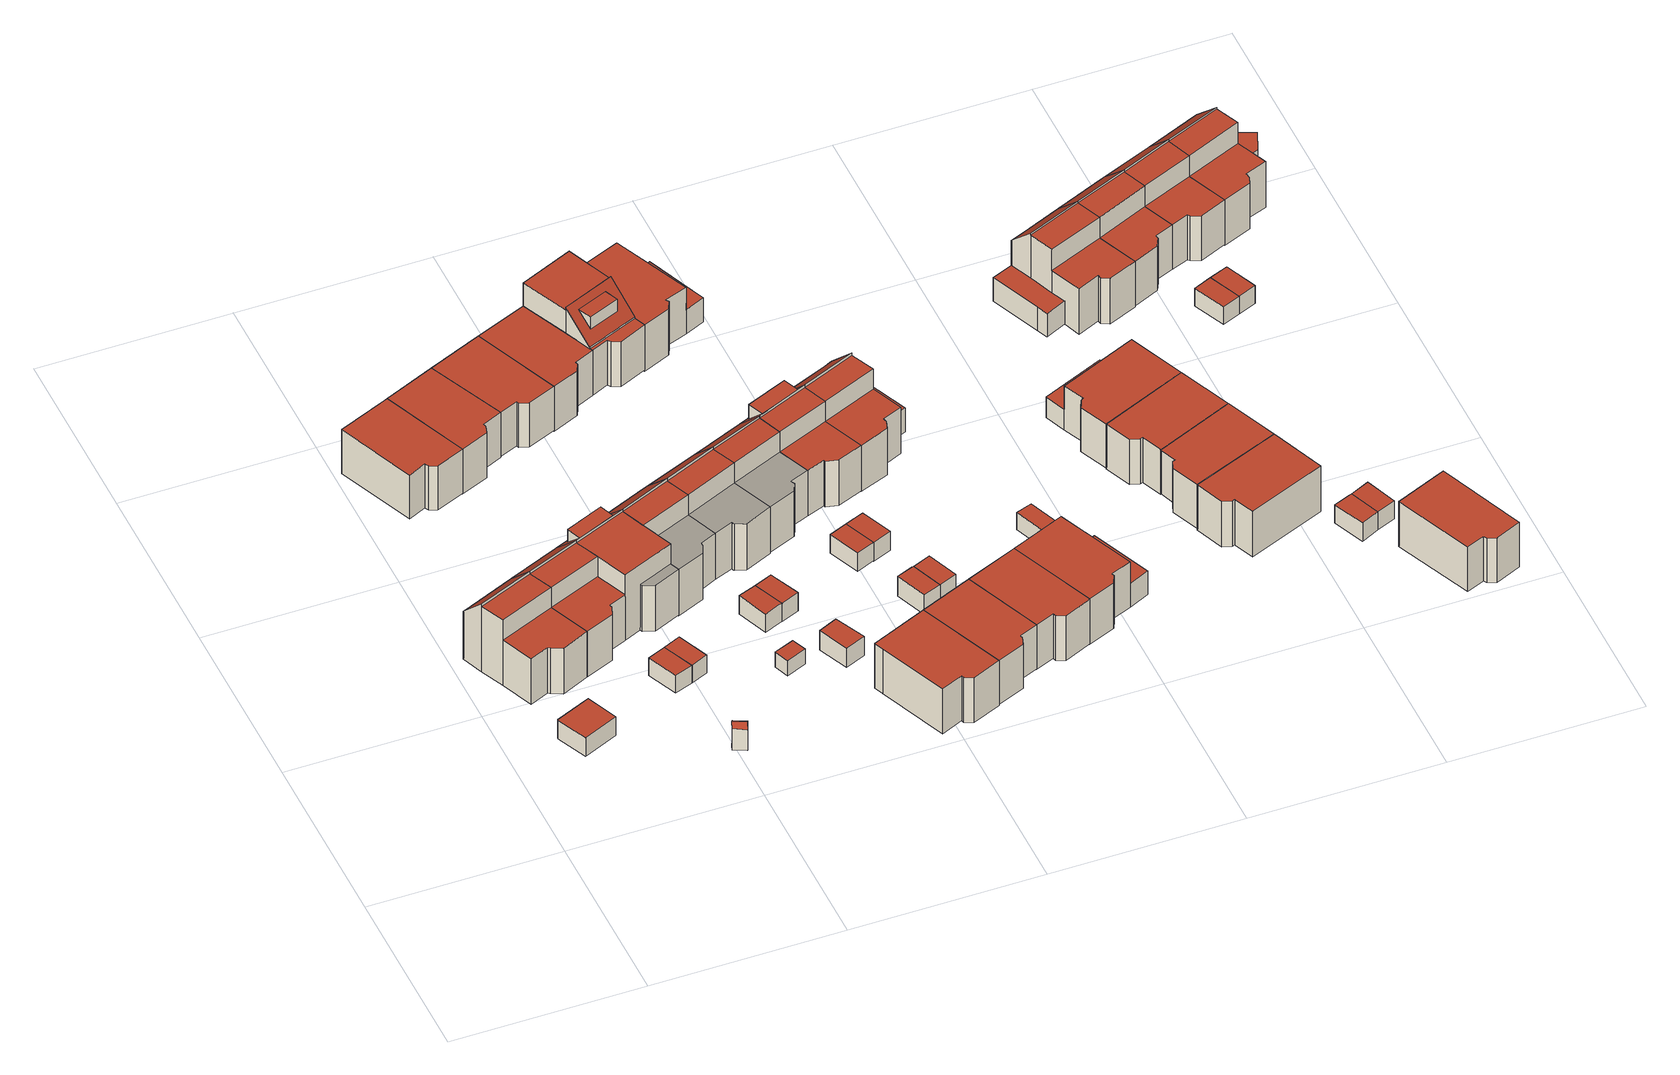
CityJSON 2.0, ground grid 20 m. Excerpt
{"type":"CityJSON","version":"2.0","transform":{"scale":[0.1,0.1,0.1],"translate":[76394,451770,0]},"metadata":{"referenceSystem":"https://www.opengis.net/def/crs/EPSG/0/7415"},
"CityObjects":{
"building1":{"type":"Building","attributes":{"Volume":33.2,"Dakoppervlakte":14.69,"Muuroppervlakte":34.71,"Vloeroppervlakte":14.69,"hoogte_Z_max_in_m_NAP":3.2,"GEB_DOEL":"onbekend","dateOfConstruction":"1982-01-01","measuredHeight":2.26},"geometry":[{"type":"Solid","lod":"2","boundaries":[[[[0,1,2,3,4]],[[5,6,7,8,9]],[[1,0,5,9]],[[7,6,5,0,4,3]],[[8,7,3,2]],[[2,1,9,8]]]],"semantics":{"surfaces":[{"type":"GroundSurface"},{"type":"RoofSurface"},{"type":"WallSurface"}],"values":[[0,1,2,2,2,2]]}}]},
"building2":{"type":"Building","attributes":{"Volume":406.01,"Dakoppervlakte":66.68,"Muuroppervlakte":220.86,"Vloeroppervlakte":59.89,"hoogte_Z_max_in_m_NAP":9.35,"GEB_DOEL":"woonfunctie","dateOfConstruction":"1982-01-01","measuredHeight":8.44},"geometry":[{"type":"Solid","lod":"2","boundaries":[[[[10,11,12,13,14,15,16,17,18,19,20]],[[21,22,23,24,25,26,27]],[[28,29,30,31]],[[32,33,34,35]],[[12,27,26,13]],[[21,18,17,22]],[[23,16,15,24]],[[15,14,25,24]],[[13,26,25,14]],[[12,11,28,31,27]],[[19,18,21,30,29]],[[33,10,20,34]],[[20,19,29,35,34]],[[11,10,33,32,28]],[[29,28,32,35]],[[27,31,30,21]],[[17,16,23,22]]]],"semantics":{"surfaces":[{"type":"GroundSurface"},{"type":"RoofSurface"},{"type":"WallSurface"}],"values":[[0,1,1,1,2,2,2,2,2,2,2,2,2,2,2,2,2]]}}]},
"building3":{"type":"Building","attributes":{"Volume":387.97,"Dakoppervlakte":63.96,"Muuroppervlakte":216.53,"Vloeroppervlakte":57.48,"hoogte_Z_max_in_m_NAP":9.35,"GEB_DOEL":"woonfunctie","dateOfConstruction":"1982-01-01","measuredHeight":8.41},"geometry":[{"type":"Solid","lod":"2","boundaries":[[[[36,37,38,39,13,12,11,10,40,41,42]],[[43,44,45,46,47,27,26]],[[28,31,48,49]],[[32,50,51,33]],[[13,26,27,12]],[[13,39,43,26]],[[44,38,37,45]],[[37,36,46,45]],[[36,42,47,46]],[[42,41,49,48,47]],[[11,12,27,31,28]],[[10,33,51,40]],[[10,11,28,32,33]],[[41,40,51,50,49]],[[32,28,49,50]],[[47,48,31,27]],[[43,39,38,44]]]],"semantics":{"surfaces":[{"type":"GroundSurface"},{"type":"RoofSurface"},{"type":"WallSurface"}],"values":[[0,1,1,1,2,2,2,2,2,2,2,2,2,2,2,2,2]]}}]},
"building4":{"type":"Building","attributes":{"Volume":313.96,"Dakoppervlakte":57.05,"Muuroppervlakte":172.82,"Vloeroppervlakte":57.05,"hoogte_Z_max_in_m_NAP":6.5,"GEB_DOEL":"woonfunctie","dateOfConstruction":"1982-01-01","measuredHeight":5.5},"geometry":[{"type":"Solid","lod":"2","boundaries":[[[[52,53,54,55,56,57,58,59]],[[60,61,62,63,64,65,66,67]],[[59,58,62,61]],[[63,62,58,57]],[[65,64,56,55]],[[55,54,66,65]],[[54,53,67,66]],[[61,60,67,53,52,59]],[[57,56,64,63]]]],"semantics":{"surfaces":[{"type":"GroundSurface"},{"type":"RoofSurface"},{"type":"WallSurface"}],"values":[[0,1,2,2,2,2,2,2,2]]}}]},
"building5":{"type":"Building","attributes":{"Volume":5.08,"Dakoppervlakte":2.15,"Muuroppervlakte":14.46,"Vloeroppervlakte":6.13,"hoogte_Z_max_in_m_NAP":3.98,"GEB_DOEL":"onbekend","dateOfConstruction":"1982-01-01","measuredHeight":2.97},"geometry":[{"type":"Solid","lod":"2","boundaries":[[[[68,69,70,71,72,73]],[[74,75,76,77]],[[74,77,78,79]],[[78,71,70,79]],[[74,79,70,69,68,75]],[[75,68,73,76]],[[76,73,72,71,78,77]]]],"semantics":{"surfaces":[{"type":"GroundSurface"},{"type":"RoofSurface"},{"type":"WallSurface"}],"values":[[0,1,1,2,2,2,2]]}}]},
"building6":{"type":"Building","attributes":{"Volume":15.83,"Dakoppervlakte":7.01,"Muuroppervlakte":24.88,"Vloeroppervlakte":7.01,"hoogte_Z_max_in_m_NAP":3.24,"GEB_DOEL":"onbekend","dateOfConstruction":"1982-01-01","measuredHeight":2.26},"geometry":[{"type":"Solid","lod":"2","boundaries":[[[[80,81,82,83]],[[84,85,86,87]],[[80,83,87,86]],[[82,84,87,83]],[[84,82,81,85]],[[81,80,86,85]]]],"semantics":{"surfaces":[{"type":"GroundSurface"},{"type":"RoofSurface"},{"type":"WallSurface"}],"values":[[0,1,2,2,2,2]]}}]},
"building7":{"type":"Building","attributes":{"Volume":16.01,"Dakoppervlakte":7.01,"Muuroppervlakte":25.14,"Vloeroppervlakte":7.01,"hoogte_Z_max_in_m_NAP":3.24,"GEB_DOEL":"onbekend","dateOfConstruction":"1982-01-01","measuredHeight":2.28},"geometry":[{"type":"Solid","lod":"2","boundaries":[[[[83,88,89,80]],[[87,86,90,91]],[[87,83,80,86]],[[80,89,90,86]],[[88,91,90,89]],[[83,87,91,88]]]],"semantics":{"surfaces":[{"type":"GroundSurface"},{"type":"RoofSurface"},{"type":"WallSurface"}],"values":[[0,1,2,2,2,2]]}}]},
"building8":{"type":"Building","attributes":{"Volume":453.06,"Dakoppervlakte":50.3,"Muuroppervlakte":237.09,"Vloeroppervlakte":57.53,"hoogte_Z_max_in_m_NAP":9.35,"GEB_DOEL":"woonfunctie","dateOfConstruction":"1982-01-01","measuredHeight":8.47},"children":["building8-1"],"geometry":[{"type":"Solid","lod":"2","boundaries":[[[[92,93,94,95,36,42,41,40,96,97,98]],[[48,99,100,101,49]],[[50,102,103,51],[104,105,106,107]],[[108,109,110,111,112]],[[36,99,48,49,41,42]],[[93,92,109,108]],[[110,109,92,98]],[[111,95,94,112]],[[112,94,93,108]],[[100,99,36,95,111,110]],[[103,96,40,51]],[[40,41,49,50,51]],[[102,101,97,96,103]],[[102,50,49,101]],[[100,110,98,97,101]],[[113,104,107,114]],[[114,107,106]],[[113,114,106,105]],[[113,105,104]]]],"semantics":{"surfaces":[{"type":"GroundSurface"},{"type":"RoofSurface"},{"type":"OuterFloorSurface"},{"type":"WallSurface"}],"values":[[0,1,1,2,3,3,3,3,3,3,3,3,3,3,3,1,3,3,3]]}}]},
"building8-1":{"type":"BuildingInstallation","attributes":{"relationToConstruction":"outside"},"parents":["building8"],"geometry":[{"type":"MultiSurface","lod":"2","boundaries":[[[113,104,107,114]],[[114,107,106]],[[113,114,106,105]],[[113,105,104]]],"semantics":{"surfaces":[{"type":"RoofSurface"},{"type":"WallSurface"}],"values":[0,1,1,1]}}]},
"building9":{"type":"Building","attributes":{"Volume":313.55,"Dakoppervlakte":56.3,"Muuroppervlakte":173.99,"Vloeroppervlakte":56.3,"hoogte_Z_max_in_m_NAP":6.5,"GEB_DOEL":"woonfunctie","dateOfConstruction":"1982-01-01","measuredHeight":5.57},"geometry":[{"type":"Solid","lod":"2","boundaries":[[[[115,116,117,118,119,120,121]],[[122,67,66,123,124,125,126]],[[117,67,122,118]],[[117,116,66,67]],[[115,121,124,123]],[[120,125,124,121]],[[126,125,120,119]],[[118,122,126,119]],[[116,115,123,66]]]],"semantics":{"surfaces":[{"type":"GroundSurface"},{"type":"RoofSurface"},{"type":"WallSurface"}],"values":[[0,1,2,2,2,2,2,2,2]]}}]},
"building10":{"type":"Building","attributes":{"Volume":388.34,"Dakoppervlakte":37.82,"Muuroppervlakte":218.32,"Vloeroppervlakte":56.77,"hoogte_Z_max_in_m_NAP":9.35,"GEB_DOEL":"woonfunctie","dateOfConstruction":"1982-01-01","measuredHeight":8.5},"geometry":[{"type":"Solid","lod":"2","boundaries":[[[[127,128,129,130,131,132,133,134,135,136,137,138]],[[109,139,140,141,142,143,144,110]],[[145,101,146,147]],[[148,103,102,149]],[[133,109,110,144,135,134]],[[139,132,131,140]],[[140,131,130,141]],[[130,129,142,141]],[[129,128,143,142]],[[128,127,145,147,143]],[[144,146,101,136,135]],[[127,138,148,149,145]],[[148,138,137,103]],[[137,136,101,102,103]],[[101,145,149,102]],[[147,146,144,143]],[[139,109,133,132]]]],"semantics":{"surfaces":[{"type":"GroundSurface"},{"type":"OuterFloorSurface"},{"type":"RoofSurface"},{"type":"WallSurface"}],"values":[[0,1,2,2,3,3,3,3,3,3,3,3,3,3,3,3,3]]}}]},
"building11":{"type":"Building","attributes":{"Volume":311.7,"Dakoppervlakte":56.91,"Muuroppervlakte":171.45,"Vloeroppervlakte":56.91,"hoogte_Z_max_in_m_NAP":6.5,"GEB_DOEL":"woonfunctie","dateOfConstruction":"1982-01-01","measuredHeight":5.48},"geometry":[{"type":"Solid","lod":"2","boundaries":[[[[150,151,152,153,154,155,156]],[[126,157,158,159,160,161,122]],[[155,122,161,156]],[[155,154,126,122]],[[153,152,158,157]],[[159,158,152,151]],[[151,150,160,159]],[[150,156,161,160]],[[154,153,157,126]]]],"semantics":{"surfaces":[{"type":"GroundSurface"},{"type":"RoofSurface"},{"type":"WallSurface"}],"values":[[0,1,2,2,2,2,2,2,2]]}}]},
"building12":{"type":"Building","attributes":{"Volume":7.07,"Dakoppervlakte":3.75,"Muuroppervlakte":14.77,"Vloeroppervlakte":3.75,"hoogte_Z_max_in_m_NAP":2.78,"GEB_DOEL":"onbekend","dateOfConstruction":"1982-01-01","measuredHeight":1.89},"geometry":[{"type":"Solid","lod":"2","boundaries":[[[[162,163,164,165]],[[166,167,168,169]],[[162,165,168,167]],[[165,164,169,168]],[[166,169,164,163]],[[163,162,167,166]]]],"semantics":{"surfaces":[{"type":"GroundSurface"},{"type":"RoofSurface"},{"type":"WallSurface"}],"values":[[0,1,2,2,2,2]]}}]},
"building13":{"type":"Building","attributes":{"Volume":16.8,"Dakoppervlakte":7.25,"Muuroppervlakte":25.82,"Vloeroppervlakte":7.25,"hoogte_Z_max_in_m_NAP":3.24,"GEB_DOEL":"onbekend","dateOfConstruction":"1982-01-01","measuredHeight":2.32},"geometry":[{"type":"Solid","lod":"2","boundaries":[[[[170,171,172,173,174]],[[175,176,177,178,179]],[[175,173,172,171,177,176]],[[171,170,178,177]],[[174,179,178,170]],[[179,174,173,175]]]],"semantics":{"surfaces":[{"type":"GroundSurface"},{"type":"RoofSurface"},{"type":"WallSurface"}],"values":[[0,1,2,2,2,2]]}}]},
"building14":{"type":"Building","attributes":{"Volume":17.02,"Dakoppervlakte":7.25,"Muuroppervlakte":26.16,"Vloeroppervlakte":7.25,"hoogte_Z_max_in_m_NAP":3.24,"GEB_DOEL":"onbekend","dateOfConstruction":"1982-01-01","measuredHeight":2.35},"geometry":[{"type":"Solid","lod":"2","boundaries":[[[[180,171,170,181]],[[182,183,178,177]],[[182,180,181,183]],[[181,170,178,183]],[[171,177,178,170]],[[171,180,182,177]]]],"semantics":{"surfaces":[{"type":"GroundSurface"},{"type":"RoofSurface"},{"type":"WallSurface"}],"values":[[0,1,2,2,2,2]]}}]},
"building15":{"type":"Building","attributes":{"Volume":18.48,"Dakoppervlakte":7.95,"Muuroppervlakte":26.85,"Vloeroppervlakte":7.95,"hoogte_Z_max_in_m_NAP":3.26,"GEB_DOEL":"onbekend","dateOfConstruction":"1982-01-01","measuredHeight":2.32},"geometry":[{"type":"Solid","lod":"2","boundaries":[[[[184,185,186,187]],[[188,189,190,191]],[[185,190,189,186]],[[185,184,191,190]],[[187,188,191,184]],[[186,189,188,187]]]],"semantics":{"surfaces":[{"type":"GroundSurface"},{"type":"RoofSurface"},{"type":"WallSurface"}],"values":[[0,1,2,2,2,2]]}}]},
"building16":{"type":"Building","attributes":{"Volume":399.78,"Dakoppervlakte":38.73,"Muuroppervlakte":221.66,"Vloeroppervlakte":58.07,"hoogte_Z_max_in_m_NAP":9.35,"GEB_DOEL":"woonfunctie","dateOfConstruction":"1982-01-01","measuredHeight":8.55},"geometry":[{"type":"Solid","lod":"2","boundaries":[[[[192,193,194,129,128,127,138,195,196,197,198]],[[199,143,142,200,201,202,203]],[[204,205,145,147]],[[149,206,207,148]],[[142,143,128,129]],[[200,194,193,201]],[[193,192,202,201]],[[192,198,203,202]],[[197,199,203,198]],[[204,199,197,196,205]],[[127,128,143,147,145]],[[207,195,138,148]],[[138,127,145,149,148]],[[206,205,196,195,207]],[[145,205,206,149]],[[204,147,143,199]],[[129,194,200,142]]]],"semantics":{"surfaces":[{"type":"GroundSurface"},{"type":"OuterFloorSurface"},{"type":"RoofSurface"},{"type":"WallSurface"}],"values":[[0,1,2,2,3,3,3,3,3,3,3,3,3,3,3,3,3]]}}]},
"building17":{"type":"Building","attributes":{"Volume":313.71,"Dakoppervlakte":56.4,"Muuroppervlakte":173.7,"Vloeroppervlakte":56.4,"hoogte_Z_max_in_m_NAP":6.5,"GEB_DOEL":"woonfunctie","dateOfConstruction":"1982-01-01","measuredHeight":5.56},"geometry":[{"type":"Solid","lod":"2","boundaries":[[[[208,209,210,211,212,213,214]],[[160,215,216,217,218,219,161]],[[208,161,219,209]],[[208,214,160,161]],[[213,212,216,215]],[[216,212,211,217]],[[211,210,218,217]],[[218,210,209,219]],[[215,160,214,213]]]],"semantics":{"surfaces":[{"type":"GroundSurface"},{"type":"RoofSurface"},{"type":"WallSurface"}],"values":[[0,1,2,2,2,2,2,2,2]]}}]},
"building18":{"type":"Building","attributes":{"Volume":336.31,"Dakoppervlakte":60.72,"Muuroppervlakte":178.41,"Vloeroppervlakte":60.72,"hoogte_Z_max_in_m_NAP":6.48,"GEB_DOEL":"woonfunctie","dateOfConstruction":"1982-01-01","measuredHeight":5.54},"geometry":[{"type":"Solid","lod":"2","boundaries":[[[[220,221,222,223,224,225,226,227]],[[228,229,230,231,232,233,234,235]],[[225,224,233,232]],[[224,223,234,233]],[[223,222,235,234]],[[222,221,228,235]],[[228,221,220,229]],[[220,227,230,229]],[[227,226,231,230]],[[231,226,225,232]]]],"semantics":{"surfaces":[{"type":"GroundSurface"},{"type":"RoofSurface"},{"type":"WallSurface"}],"values":[[0,1,2,2,2,2,2,2,2,2]]}}]},
"building19":{"type":"Building","attributes":{"Volume":388.96,"Dakoppervlakte":38.14,"Muuroppervlakte":218.4,"Vloeroppervlakte":57.1,"hoogte_Z_max_in_m_NAP":9.35,"GEB_DOEL":"woonfunctie","dateOfConstruction":"1982-01-01","measuredHeight":8.48},"geometry":[{"type":"Solid","lod":"2","boundaries":[[[[236,237,238,239,240,241,242,243,244,245,246]],[[247,248,249,250,251,199,203]],[[252,253,205,204]],[[207,206,254,255]],[[199,237,236,203]],[[247,246,245,248]],[[248,245,244,249]],[[244,243,250,249]],[[243,242,251,250]],[[252,251,242,241,253]],[[238,237,199,204,205]],[[239,207,255,240]],[[239,238,205,206,207]],[[254,253,241,240,255]],[[206,205,253,254]],[[252,204,199,251]],[[236,246,247,203]]]],"semantics":{"surfaces":[{"type":"GroundSurface"},{"type":"OuterFloorSurface"},{"type":"RoofSurface"},{"type":"WallSurface"}],"values":[[0,1,2,2,3,3,3,3,3,3,3,3,3,3,3,3,3]]}}]},
"building20":{"type":"Building","attributes":{"Volume":447.54,"Dakoppervlakte":56.06,"Muuroppervlakte":238.68,"Vloeroppervlakte":56.3,"hoogte_Z_max_in_m_NAP":9.69,"GEB_DOEL":"woonfunctie","dateOfConstruction":"1982-01-01","measuredHeight":8.82},"children":["building20-1"],"geometry":[{"type":"Solid","lod":"2","boundaries":[[[[256,257,258,259,260,261,210,262,263,209,264]],[[218,265,266,267,268,269,270]],[[271,272,273,274]],[[275,276,277,278],[279,280,281,282]],[[261,260,266,265]],[[267,266,260,259]],[[271,283,284,272]],[[274,273,219,285]],[[285,270,278,277,274]],[[275,269,283,271,276]],[[274,277,276,271]],[[218,270,285,219,209,263,262,210]],[[264,284,283,269,268,258,257,256]],[[219,273,272,284,264,209]],[[278,270,269,275]],[[265,218,210,261]],[[268,267,259,258]],[[286,287,280,279]],[[287,286,282,281]],[[287,281,280]],[[279,282,286]]]],"semantics":{"surfaces":[{"type":"GroundSurface"},{"type":"RoofSurface"},{"type":"WallSurface"}],"values":[[0,1,1,1,2,2,2,2,2,2,2,2,2,2,2,2,2,1,2,2,2]]}}]},
"building20-1":{"type":"BuildingInstallation","attributes":{"relationToConstruction":"outside"},"parents":["building20"],"geometry":[{"type":"MultiSurface","lod":"2","boundaries":[[[286,287,280,279]],[[287,286,282,281]],[[287,281,280]],[[279,282,286]]],"semantics":{"surfaces":[{"type":"RoofSurface"},{"type":"WallSurface"}],"values":[0,1,1,1]}}]},
"building21":{"type":"Building","attributes":{"Volume":311.26,"Dakoppervlakte":56.51,"Muuroppervlakte":172.38,"Vloeroppervlakte":56.51,"hoogte_Z_max_in_m_NAP":6.48,"GEB_DOEL":"woonfunctie","dateOfConstruction":"1982-01-01","measuredHeight":5.51},"geometry":[{"type":"Solid","lod":"2","boundaries":[[[[288,289,290,291,292,293,294]],[[295,229,228,296,297,298,299]],[[229,291,290,228]],[[296,228,290,289]],[[294,298,297,288]],[[294,293,299,298]],[[293,292,295,299]],[[295,292,291,229]],[[288,297,296,289]]]],"semantics":{"surfaces":[{"type":"GroundSurface"},{"type":"RoofSurface"},{"type":"WallSurface"}],"values":[[0,1,2,2,2,2,2,2,2]]}}]},
"building22":{"type":"Building","attributes":{"Volume":17.41,"Dakoppervlakte":7.48,"Muuroppervlakte":26.4,"Vloeroppervlakte":7.48,"hoogte_Z_max_in_m_NAP":3.24,"GEB_DOEL":"onbekend","dateOfConstruction":"1982-01-01","measuredHeight":2.33},"geometry":[{"type":"Solid","lod":"2","boundaries":[[[[300,301,302,303]],[[304,305,306,307]],[[304,300,303,305]],[[302,306,305,303]],[[306,302,301,307]],[[301,300,304,307]]]],"semantics":{"surfaces":[{"type":"GroundSurface"},{"type":"RoofSurface"},{"type":"WallSurface"}],"values":[[0,1,2,2,2,2]]}}]},
"building23":{"type":"Building","attributes":{"Volume":17.05,"Dakoppervlakte":7.33,"Muuroppervlakte":26.17,"Vloeroppervlakte":7.33,"hoogte_Z_max_in_m_NAP":3.26,"GEB_DOEL":"onbekend","dateOfConstruction":"1982-01-01","measuredHeight":2.32},"geometry":[{"type":"Solid","lod":"2","boundaries":[[[[308,309,310,311,312,313]],[[314,315,316,317,318,319]],[[319,308,313,312,315,314]],[[312,311,316,315]],[[316,311,310,309,318,317]],[[309,308,319,318]]]],"semantics":{"surfaces":[{"type":"GroundSurface"},{"type":"RoofSurface"},{"type":"WallSurface"}],"values":[[0,1,2,2,2,2]]}}]},
"building24":{"type":"Building","attributes":{"Volume":17.91,"Dakoppervlakte":7.48,"Muuroppervlakte":27.15,"Vloeroppervlakte":7.48,"hoogte_Z_max_in_m_NAP":3.24,"GEB_DOEL":"onbekend","dateOfConstruction":"1982-01-01","measuredHeight":2.39},"geometry":[{"type":"Solid","lod":"2","boundaries":[[[[320,321,322,323]],[[324,305,304,325]],[[323,305,324,320]],[[323,322,304,305]],[[321,325,304,322]],[[325,321,320,324]]]],"semantics":{"surfaces":[{"type":"GroundSurface"},{"type":"RoofSurface"},{"type":"WallSurface"}],"values":[[0,1,2,2,2,2]]}}]},
"building25":{"type":"Building","attributes":{"Volume":396.03,"Dakoppervlakte":51.68,"Muuroppervlakte":217.38,"Vloeroppervlakte":56.94,"hoogte_Z_max_in_m_NAP":9.35,"GEB_DOEL":"woonfunctie","dateOfConstruction":"1982-01-01","measuredHeight":8.48},"children":["building25-1"],"geometry":[{"type":"Solid","lod":"2","boundaries":[[[[243,242,241,240,326,327,328,329,330,331,332]],[[333,334,335,336,251,250,337]],[[253,252,338,339]],[[254,340,341,255],[342,343,344,345]],[[243,250,251,242]],[[243,332,337,250]],[[333,331,330,334]],[[335,334,330,329]],[[338,336,328,327,339]],[[241,242,251,252,253]],[[341,326,240,255]],[[253,254,255,240,241]],[[341,340,339,327,326]],[[340,254,253,339]],[[338,252,251,336]],[[328,336,335,329]],[[337,332,331,333]],[[346,347,342,345]],[[346,345,344]],[[347,346,344,343]],[[347,343,342]]]],"semantics":{"surfaces":[{"type":"GroundSurface"},{"type":"RoofSurface"},{"type":"WallSurface"}],"values":[[0,1,1,1,2,2,2,2,2,2,2,2,2,2,2,2,2,1,2,2,2]]}}]},
"building25-1":{"type":"BuildingInstallation","attributes":{"relationToConstruction":"outside"},"parents":["building25"],"geometry":[{"type":"MultiSurface","lod":"2","boundaries":[[[346,347,342,345]],[[346,345,344]],[[347,346,344,343]],[[347,343,342]]],"semantics":{"surfaces":[{"type":"RoofSurface"},{"type":"WallSurface"}],"values":[0,1,1,1]}}]},
"building26":{"type":"Building","attributes":{"Volume":17.51,"Dakoppervlakte":7.33,"Muuroppervlakte":26.88,"Vloeroppervlakte":7.33,"hoogte_Z_max_in_m_NAP":3.26,"GEB_DOEL":"onbekend","dateOfConstruction":"1982-01-01","measuredHeight":2.39},"geometry":[{"type":"Solid","lod":"2","boundaries":[[[[348,309,308,349]],[[350,351,319,318]],[[348,349,351,350]],[[308,319,351,349]],[[309,318,319,308]],[[309,348,350,318]]]],"semantics":{"surfaces":[{"type":"GroundSurface"},{"type":"RoofSurface"},{"type":"WallSurface"}],"values":[[0,1,2,2,2,2]]}}]},
"building27":{"type":"Building","attributes":{"Volume":389.31,"Dakoppervlakte":75.48,"Muuroppervlakte":197.55,"Vloeroppervlakte":75.48,"hoogte_Z_max_in_m_NAP":6.5,"GEB_DOEL":"woonfunctie","dateOfConstruction":"1982-01-01","measuredHeight":5.76},"geometry":[{"type":"Solid","lod":"2","boundaries":[[[[352,353,354,355,356,357,358,359,360,361]],[[284,268,362,363,364,365,366]],[[367,368,369,370]],[[353,352,268,284]],[[352,361,362,268]],[[362,361,360,363]],[[363,360,359,364]],[[365,364,359,358,370]],[[356,355,369,368]],[[370,358,357,367]],[[367,357,356,368]],[[354,366,365,370,369,355]],[[366,354,353,284]]]],"semantics":{"surfaces":[{"type":"GroundSurface"},{"type":"RoofSurface"},{"type":"WallSurface"}],"values":[[0,1,1,2,2,2,2,2,2,2,2,2,2]]}}]},
"building28":{"type":"Building","attributes":{"Volume":316.3,"Dakoppervlakte":57.04,"Muuroppervlakte":174.17,"Vloeroppervlakte":57.04,"hoogte_Z_max_in_m_NAP":6.48,"GEB_DOEL":"woonfunctie","dateOfConstruction":"1982-01-01","measuredHeight":5.54},"geometry":[{"type":"Solid","lod":"2","boundaries":[[[[371,372,373,374,375,376,377,378]],[[379,380,381,382,383,295,299,384]],[[373,372,299,295]],[[372,371,384,299]],[[380,379,378,377]],[[380,377,376,375,382,381]],[[375,374,383,382]],[[373,295,383,374]],[[371,378,379,384]]]],"semantics":{"surfaces":[{"type":"GroundSurface"},{"type":"RoofSurface"},{"type":"WallSurface"}],"values":[[0,1,2,2,2,2,2,2,2]]}}]},
"building29":{"type":"Building","attributes":{"Volume":457.58,"Dakoppervlakte":82.88,"Muuroppervlakte":237.93,"Vloeroppervlakte":76.11,"hoogte_Z_max_in_m_NAP":9.35,"GEB_DOEL":"woonfunctie","dateOfConstruction":"1982-01-01","measuredHeight":8.55},"geometry":[{"type":"Solid","lod":"2","boundaries":[[[[385,386,387,388,389,390,391,392,393,394,395,396,397]],[[398,399,400,401,402,336,335]],[[403,404,405,406,407,408]],[[409,410,339,338]],[[341,340,411,412,413]],[[397,396,335,336]],[[335,396,395,398]],[[394,399,398,395]],[[399,394,393,400]],[[391,390,405,404]],[[390,389,406,405]],[[388,407,406,389]],[[385,397,336,338,339]],[[341,413,412,407,388,387,386]],[[340,341,386,385,339]],[[339,410,411,340]],[[410,409,402,403,408]],[[408,407,412,411,410]],[[403,402,401,392,391,404]],[[409,338,336,402]],[[393,392,401,400]]]],"semantics":{"surfaces":[{"type":"GroundSurface"},{"type":"RoofSurface"},{"type":"WallSurface"}],"values":[[0,1,1,1,1,2,2,2,2,2,2,2,2,2,2,2,2,2,2,2,2]]}}]},
"building30":{"type":"Building","attributes":{"Volume":387.33,"Dakoppervlakte":75.74,"Muuroppervlakte":196.52,"Vloeroppervlakte":75.74,"hoogte_Z_max_in_m_NAP":6.48,"GEB_DOEL":"woonfunctie","dateOfConstruction":"1982-01-01","measuredHeight":5.73},"geometry":[{"type":"Solid","lod":"2","boundaries":[[[[414,415,416,417,418,419,420,421,422,423]],[[424,425,426,427,428,383,382]],[[429,430,431,432]],[[424,382,416,415]],[[415,414,425,424]],[[426,425,414,423]],[[427,426,423,422,431]],[[417,383,428,418]],[[422,421,432,431]],[[421,420,429,432]],[[430,429,420,419]],[[418,428,427,431,430,419]],[[417,416,382,383]]]],"semantics":{"surfaces":[{"type":"GroundSurface"},{"type":"RoofSurface"},{"type":"WallSurface"}],"values":[[0,1,1,2,2,2,2,2,2,2,2,2,2]]}}]},
"building31":{"type":"Building","attributes":{"Volume":13.42,"Dakoppervlakte":6.45,"Muuroppervlakte":22.38,"Vloeroppervlakte":6.45,"hoogte_Z_max_in_m_NAP":2.91,"GEB_DOEL":"onbekend","dateOfConstruction":"1982-01-01","measuredHeight":2.08},"geometry":[{"type":"Solid","lod":"2","boundaries":[[[[433,434,435,436]],[[437,438,439,440]],[[434,440,439,435]],[[434,433,437,440]],[[436,438,437,433]],[[438,436,435,439]]]],"semantics":{"surfaces":[{"type":"GroundSurface"},{"type":"RoofSurface"},{"type":"WallSurface"}],"values":[[0,1,2,2,2,2]]}}]},
"building32":{"type":"Building","attributes":{"Volume":380.39,"Dakoppervlakte":77.93,"Muuroppervlakte":190.21,"Vloeroppervlakte":77.93,"hoogte_Z_max_in_m_NAP":6.27,"GEB_DOEL":"woonfunctie","dateOfConstruction":"1982-01-01","measuredHeight":5.51},"geometry":[{"type":"Solid","lod":"2","boundaries":[[[[441,442,443,444,445,446,447,448,449,450]],[[451,452,453,454,455,456,457]],[[458,459,460,461]],[[445,444,452,451,459]],[[453,452,444,443]],[[443,442,454,453]],[[442,441,455,454]],[[456,455,441,450]],[[460,448,447,461]],[[447,446,458,461]],[[445,459,458,446]],[[451,457,449,448,460,459]],[[456,450,449,457]]]],"semantics":{"surfaces":[{"type":"GroundSurface"},{"type":"RoofSurface"},{"type":"WallSurface"}],"values":[[0,1,1,2,2,2,2,2,2,2,2,2,2]]}}]},
"building33":{"type":"Building","attributes":{"Volume":322.04,"Dakoppervlakte":57.76,"Muuroppervlakte":176.31,"Vloeroppervlakte":57.76,"hoogte_Z_max_in_m_NAP":6.27,"GEB_DOEL":"woonfunctie","dateOfConstruction":"1982-01-01","measuredHeight":5.58},"geometry":[{"type":"Solid","lod":"2","boundaries":[[[[462,463,464,465,466,467,468,469]],[[470,471,456,455,472,473,474,475]],[[464,463,471,470]],[[462,456,471,463]],[[469,468,472,455]],[[472,468,467,473]],[[467,466,474,473]],[[474,466,465,464,470,475]],[[455,456,462,469]]]],"semantics":{"surfaces":[{"type":"GroundSurface"},{"type":"RoofSurface"},{"type":"WallSurface"}],"values":[[0,1,2,2,2,2,2,2,2]]}}]},
"building34":{"type":"Building","attributes":{"Volume":309.07,"Dakoppervlakte":56.02,"Muuroppervlakte":172.07,"Vloeroppervlakte":56.02,"hoogte_Z_max_in_m_NAP":6.27,"GEB_DOEL":"woonfunctie","dateOfConstruction":"1982-01-01","measuredHeight":5.52},"geometry":[{"type":"Solid","lod":"2","boundaries":[[[[476,477,478,479,480,481,482]],[[471,470,483,484,485,486,487]],[[479,478,487,486]],[[487,478,477,471]],[[476,482,483,470]],[[484,483,482,481]],[[485,484,481,480]],[[479,486,485,480]],[[476,470,471,477]]]],"semantics":{"surfaces":[{"type":"GroundSurface"},{"type":"RoofSurface"},{"type":"WallSurface"}],"values":[[0,1,2,2,2,2,2,2,2]]}}]},
"building35":{"type":"Building","attributes":{"Volume":336.66,"Dakoppervlakte":59.04,"Muuroppervlakte":181.9,"Vloeroppervlakte":59.04,"hoogte_Z_max_in_m_NAP":6.27,"GEB_DOEL":"woonfunctie","dateOfConstruction":"1982-01-01","measuredHeight":5.7},"geometry":[{"type":"Solid","lod":"2","boundaries":[[[[488,489,490,491,492,493,494]],[[486,495,496,497,498,499,487]],[[490,487,499,491]],[[489,486,487,490]],[[496,495,488,494]],[[497,496,494,493]],[[493,492,498,497]],[[491,499,498,492]],[[489,488,495,486]]]],"semantics":{"surfaces":[{"type":"GroundSurface"},{"type":"RoofSurface"},{"type":"WallSurface"}],"values":[[0,1,2,2,2,2,2,2,2]]}}]},
"building36":{"type":"Building","attributes":{"Volume":451.59,"Dakoppervlakte":82.52,"Muuroppervlakte":236.33,"Vloeroppervlakte":76.07,"hoogte_Z_max_in_m_NAP":9.11,"GEB_DOEL":"woonfunctie","dateOfConstruction":"1982-01-01","measuredHeight":8.46},"geometry":[{"type":"Solid","lod":"2","boundaries":[[[[500,501,502,503,504,505,506,507,508,509,510,511,512,513]],[[514,515,516,517,518,519,520]],[[521,522,523,524]],[[525,526,527,528,529,530,531]],[[532,533,534,535,536]],[[517,516,504,503]],[[517,503,502,518]],[[518,502,501,519]],[[519,501,500,520]],[[500,513,514,520]],[[527,526,509,508]],[[527,508,507,528]],[[528,507,506,529]],[[506,505,530,529]],[[532,524,512,511,533]],[[533,511,510,534]],[[535,534,510,509,526]],[[536,535,526,525,521]],[[522,521,525,531,515]],[[524,532,536,521]],[[516,515,531,530,505,504]],[[523,522,515,514]],[[523,514,513,512,524]]]],"semantics":{"surfaces":[{"type":"GroundSurface"},{"type":"RoofSurface"},{"type":"WallSurface"}],"values":[[0,1,1,1,1,2,2,2,2,2,2,2,2,2,2,2,2,2,2,2,2,2,2]]}}]},
"building37":{"type":"Building","attributes":{"Volume":17.73,"Dakoppervlakte":7.65,"Muuroppervlakte":26.47,"Vloeroppervlakte":7.65,"hoogte_Z_max_in_m_NAP":2.91,"GEB_DOEL":"onbekend","dateOfConstruction":"1982-01-01","measuredHeight":2.32},"geometry":[{"type":"Solid","lod":"2","boundaries":[[[[537,538,539,540,541]],[[542,543,544,545,546]],[[538,537,542,546]],[[544,543,542,537,541,540]],[[539,545,544,540]],[[539,538,546,545]]]],"semantics":{"surfaces":[{"type":"GroundSurface"},{"type":"RoofSurface"},{"type":"WallSurface"}],"values":[[0,1,2,2,2,2]]}}]},
"building38":{"type":"Building","attributes":{"Volume":17.92,"Dakoppervlakte":7.65,"Muuroppervlakte":26.75,"Vloeroppervlakte":7.65,"hoogte_Z_max_in_m_NAP":2.91,"GEB_DOEL":"onbekend","dateOfConstruction":"1982-01-01","measuredHeight":2.34},"geometry":[{"type":"Solid","lod":"2","boundaries":[[[[547,548,538,537]],[[549,542,546,550]],[[547,537,542,549]],[[537,538,546,542]],[[548,550,546,538]],[[548,547,549,550]]]],"semantics":{"surfaces":[{"type":"GroundSurface"},{"type":"RoofSurface"},{"type":"WallSurface"}],"values":[[0,1,2,2,2,2]]}}]},
"building39":{"type":"Building","attributes":{"Volume":316.2,"Dakoppervlakte":55.9,"Muuroppervlakte":176.75,"Vloeroppervlakte":55.9,"hoogte_Z_max_in_m_NAP":6.14,"GEB_DOEL":"woonfunctie","dateOfConstruction":"1982-01-01","measuredHeight":5.66},"geometry":[{"type":"Solid","lod":"2","boundaries":[[[[551,552,553,554,555,556,557]],[[558,559,560,561,562,563,564]],[[554,553,564,563]],[[553,552,558,564]],[[551,557,560,559]],[[561,560,557,556]],[[562,561,556,555]],[[554,563,562,555]],[[552,551,559,558]]]],"semantics":{"surfaces":[{"type":"GroundSurface"},{"type":"RoofSurface"},{"type":"WallSurface"}],"values":[[0,1,2,2,2,2,2,2,2]]}}]},
"building40":{"type":"Building","attributes":{"Volume":388.41,"Dakoppervlakte":63.66,"Muuroppervlakte":217.29,"Vloeroppervlakte":57.31,"hoogte_Z_max_in_m_NAP":9.11,"GEB_DOEL":"woonfunctie","dateOfConstruction":"1982-01-01","measuredHeight":8.41},"geometry":[{"type":"Solid","lod":"2","boundaries":[[[[565,566,567,568,569,570,571,572,573,574,575]],[[576,514,520,577,578,579,580]],[[524,523,581,582]],[[583,533,532,584]],[[570,569,520,514]],[[569,568,577,520]],[[566,579,578,567]],[[566,565,580,579]],[[580,565,575,576]],[[575,574,582,581,576]],[[571,570,514,523,524]],[[584,582,574,573,583]],[[583,573,572,533]],[[572,571,524,532,533]],[[584,532,524,582]],[[576,581,523,514]],[[567,578,577,568]]]],"semantics":{"surfaces":[{"type":"GroundSurface"},{"type":"RoofSurface"},{"type":"WallSurface"}],"values":[[0,1,1,1,2,2,2,2,2,2,2,2,2,2,2,2,2]]}}]},
"building41":{"type":"Building","attributes":{"Volume":17.53,"Dakoppervlakte":7.73,"Muuroppervlakte":26.23,"Vloeroppervlakte":7.73,"hoogte_Z_max_in_m_NAP":2.95,"GEB_DOEL":"onbekend","dateOfConstruction":"1982-01-01","measuredHeight":2.27},"geometry":[{"type":"Solid","lod":"2","boundaries":[[[[585,586,587,588]],[[589,590,591,592]],[[589,592,588,587]],[[587,586,590,589]],[[585,591,590,586]],[[585,588,592,591]]]],"semantics":{"surfaces":[{"type":"GroundSurface"},{"type":"RoofSurface"},{"type":"WallSurface"}],"values":[[0,1,2,2,2,2]]}}]},
"building42":{"type":"Building","attributes":{"Volume":17.72,"Dakoppervlakte":7.73,"Muuroppervlakte":26.52,"Vloeroppervlakte":7.73,"hoogte_Z_max_in_m_NAP":2.95,"GEB_DOEL":"onbekend","dateOfConstruction":"1982-01-01","measuredHeight":2.29},"geometry":[{"type":"Solid","lod":"2","boundaries":[[[[593,587,586,594]],[[590,589,595,596]],[[593,594,596,595]],[[586,590,596,594]],[[587,589,590,586]],[[587,593,595,589]]]],"semantics":{"surfaces":[{"type":"GroundSurface"},{"type":"RoofSurface"},{"type":"WallSurface"}],"values":[[0,1,2,2,2,2]]}}]},
"building43":{"type":"Building","attributes":{"Volume":377.95,"Dakoppervlakte":61.89,"Muuroppervlakte":214.84,"Vloeroppervlakte":55.76,"hoogte_Z_max_in_m_NAP":9.11,"GEB_DOEL":"woonfunctie","dateOfConstruction":"1982-01-01","measuredHeight":8.42},"geometry":[{"type":"Solid","lod":"2","boundaries":[[[[565,575,574,573,597,598,599,600,601,602,603]],[[580,604,605,606,607,608,576]],[[582,581,609,610]],[[583,584,611,612]],[[575,565,580,576]],[[565,603,604,580]],[[602,601,606,605]],[[607,606,601,600]],[[599,608,607,600]],[[581,582,574,575,576]],[[599,598,610,609,608]],[[612,597,573,583]],[[582,584,583,573,574]],[[611,610,598,597,612]],[[582,610,611,584]],[[576,608,609,581]],[[603,602,605,604]]]],"semantics":{"surfaces":[{"type":"GroundSurface"},{"type":"RoofSurface"},{"type":"WallSurface"}],"values":[[0,1,1,1,2,2,2,2,2,2,2,2,2,2,2,2,2]]}}]},
"building44":{"type":"Building","attributes":{"Volume":460.87,"Dakoppervlakte":82.81,"Muuroppervlakte":243.21,"Vloeroppervlakte":76.11,"hoogte_Z_max_in_m_NAP":9.11,"GEB_DOEL":"woonfunctie","dateOfConstruction":"1982-01-01","measuredHeight":8.52},"geometry":[{"type":"Solid","lod":"2","boundaries":[[[[613,614,615,616,617,618,619,620,621,622,623,624,625,626]],[[627,628,629,630,631,608,607]],[[632,633,610,609]],[[634,635,612,611]],[[636,637,638,639,640,641]],[[613,626,607,608]],[[607,626,625,627]],[[625,624,628,627]],[[628,624,623,629]],[[629,623,622,630]],[[614,613,608,609,610]],[[612,635,637,616,615]],[[611,612,615,614,610]],[[640,639,620,619]],[[640,619,618,641]],[[641,618,617,636]],[[637,636,617,616]],[[638,637,635,634,633]],[[638,633,632,631,621,620,639]],[[611,610,633,634]],[[632,609,608,631]],[[622,621,631,630]]]],"semantics":{"surfaces":[{"type":"GroundSurface"},{"type":"RoofSurface"},{"type":"WallSurface"}],"values":[[0,1,1,1,1,2,2,2,2,2,2,2,2,2,2,2,2,2,2,2,2,2]]}}]}
},
"vertices":[
[52,142,9],[89,158,9],[103,125,9],[66,109,9],[52,141,9],[52,142,32],[52,141,32],[66,109,32],[103,125,32],[89,158,32],
[71,301,9],[80,277,9],[91,252,9],[109,209,9],[80,196,9],[69,201,9],[67,203,9],[47,194,9],[33,228,9],[22,253,9],[13,276,9],[33,228,66],[47,194,66],[67,203,66],[69,201,66],[80,196,66],[109,209,66],[91,252,66],[80,277,91],[22,253,91],[33,228,91],[91,252,91],[80,277,94],[71,301,68],[13,276,68],[22,253,94],
[161,242,9],[142,234,9],[143,231,9],[139,221,9],[126,324,9],[136,300,9],[147,275,9],[139,221,66],[143,231,66],[142,234,66],[161,242,66],[147,275,66],[147,275,91],[136,300,91],[136,300,94],[126,324,68],
[59,575,10],[61,576,10],[99,485,10],[69,473,10],[61,476,10],[59,480,10],[40,471,10],[6,553,10],[59,575,65],[6,553,65],[40,471,65],[59,480,65],[61,476,65],[69,473,65],[99,485,65],[61,576,65],
[194,64,10],[196,69,10],[199,76,10],[212,70,10],[209,64,10],[207,58,10],[196,69,40],[194,64,37],[207,58,36],[209,64,40],[212,70,35],[199,76,35],
[195,163,10],[176,156,10],[162,188,10],[181,196,10],[162,188,32],[176,156,32],[195,163,32],[181,196,32],
[199,204,10],[213,171,10],[213,171,32],[199,204,32],
[220,255,9],[192,243,9],[180,247,9],[179,250,9],[182,347,9],[192,323,9],[216,265,9],[161,242,91],[216,265,91],[192,323,91],[192,323,94],[182,347,68],[142,306,90],[136,321,74],[176,338,74],[182,323,90],[192,243,66],[220,255,66],[216,265,66],[179,250,66],[180,247,66],[136,321,90],[176,338,90],
[128,497,9],[99,485,9],[61,576,9],[115,599,9],[151,518,9],[130,509,9],[131,506,9],[115,599,65],[128,497,65],[131,506,65],[130,509,65],[151,518,65],
[246,346,8],[257,321,8],[270,288,8],[253,280,8],[253,277,8],[249,267,8],[220,255,8],[216,265,8],[202,298,8],[192,323,8],[182,347,8],[236,370,8],[249,267,66],[253,277,66],[253,280,66],[270,288,66],[257,321,66],[202,298,66],[246,346,91],[202,298,91],[257,321,91],[236,370,68],[246,346,94],
[210,532,10],[180,520,10],[171,523,10],[170,526,10],[151,518,10],[115,599,10],[172,623,10],[170,526,65],[171,523,65],[180,520,65],[210,532,65],[172,623,65],
[296,163,9],[302,148,9],[281,139,9],[275,155,9],[302,148,28],[296,163,28],[275,155,28],[281,139,28],
[291,242,9],[305,210,9],[301,209,9],[285,202,9],[272,235,9],[285,202,32],[301,209,32],[305,210,32],[291,242,32],[272,235,32],
[324,218,9],[310,250,9],[324,218,32],[310,250,32],
[336,129,9],[322,161,9],[342,170,9],[357,138,9],[357,138,33],[342,170,33],[322,161,33],[336,129,33],
[302,289,8],[291,293,8],[290,296,8],[293,393,8],[302,370,8],[313,345,8],[331,302,8],[313,345,66],[290,296,66],[291,293,66],[302,289,66],[331,302,66],[313,345,91],[302,370,91],[302,370,94],[293,393,68],
[172,623,9],[226,645,9],[262,564,9],[241,555,9],[242,552,9],[238,544,9],[210,532,9],[238,544,65],[242,552,65],[241,555,65],[262,564,65],[226,645,65],
[408,118,9],[446,27,9],[416,14,9],[407,18,9],[406,21,9],[383,11,9],[353,83,9],[349,93,9],[446,27,65],[408,118,65],[349,93,65],[353,83,65],[383,11,65],[406,21,65],[407,18,65],[416,14,65],
[331,302,9],[313,345,9],[302,370,9],[293,393,9],[348,417,9],[358,393,9],[368,368,9],[382,335,9],[362,327,9],[364,323,9],[360,314,9],[360,314,66],[364,323,66],[362,327,66],[382,335,66],[368,368,66],[368,368,91],[358,393,91],[358,393,94],[348,417,67],
[303,619,9],[315,590,9],[320,578,9],[291,565,9],[282,569,9],[280,572,9],[260,567,9],[248,596,9],[282,669,9],[280,572,65],[282,569,65],[291,565,65],[320,578,65],[315,590,65],[260,567,65],[303,619,94],[282,669,94],[226,645,94],[248,596,94],[315,590,67],[303,619,97],[248,596,97],[260,567,67],[261,595,91],[293,608,91],[299,594,76],[267,581,76],[303,619,65],[282,669,65],[248,596,65],[267,581,91],[299,594,91],
[478,48,10],[475,39,10],[446,27,10],[408,118,10],[463,141,10],[497,59,10],[477,51,10],[463,141,65],[475,39,65],[478,48,65],[477,51,65],[497,59,65],
[415,255,9],[396,247,9],[382,280,9],[401,288,9],[415,255,32],[401,288,32],[382,280,32],[396,247,32],
[436,209,9],[449,176,9],[448,176,9],[430,169,9],[417,202,9],[434,209,9],[434,209,33],[417,202,33],[430,169,33],[448,176,33],[449,176,33],[436,209,33],
[421,296,8],[435,263,8],[415,255,8],[401,288,8],[421,296,32],[435,263,32],
[403,440,9],[413,416,9],[423,391,9],[441,348,9],[414,337,9],[402,340,9],[401,342,9],[402,340,66],[414,337,66],[441,348,66],[423,391,66],[401,342,66],[423,391,91],[413,416,91],[413,416,94],[403,440,67],[363,398,91],[356,414,73],[399,432,73],[406,415,91],[399,432,91],[356,414,91],
[468,184,9],[455,217,9],[468,184,33],[455,217,33],
[320,578,7],[282,669,7],[339,692,7],[346,675,7],[369,685,7],[396,620,7],[375,611,7],[351,602,7],[353,599,7],[349,590,7],[349,590,65],[353,599,65],[351,602,65],[375,611,65],[339,692,65],[396,620,37],[369,685,37],[346,675,37],[375,611,37],
[517,67,9],[497,59,9],[463,141,9],[518,164,9],[556,73,9],[554,72,9],[527,60,9],[518,64,9],[518,64,65],[527,60,65],[554,72,65],[556,73,65],[518,164,65],[517,67,65],
[413,416,8],[403,440,8],[449,459,8],[460,464,8],[482,473,8],[510,408,8],[488,399,8],[495,382,8],[474,373,8],[475,369,8],[472,360,8],[441,348,8],[423,391,8],[472,360,66],[475,369,66],[474,373,66],[495,382,66],[481,415,66],[481,415,38],[488,399,38],[510,408,38],[482,473,38],[460,464,38],[470,440,38],[481,415,91],[470,440,91],[470,440,94],[460,464,67],[449,459,67],
[589,94,8],[585,85,8],[556,73,8],[518,164,8],[575,188,8],[583,171,8],[605,180,8],[632,116,8],[610,106,8],[588,97,8],[585,85,65],[589,94,65],[588,97,65],[610,106,65],[575,188,65],[605,180,37],[583,171,37],[610,106,37],[632,116,37],
[567,212,8],[554,245,8],[571,251,8],[584,218,8],[567,212,29],[584,218,29],[571,251,29],[554,245,29],
[663,291,8],[650,321,8],[654,330,8],[657,332,8],[647,354,8],[638,376,8],[703,404,8],[713,382,8],[729,389,8],[754,330,8],[647,354,63],[657,332,63],[654,330,63],[650,321,63],[663,291,63],[754,330,63],[729,389,63],[638,376,34],[647,354,34],[713,382,34],[703,404,34],
[754,330,7],[778,274,7],[696,239,7],[695,241,7],[687,261,7],[684,260,7],[675,263,7],[663,291,7],[696,239,63],[778,274,63],[675,263,63],[684,260,63],[687,261,63],[695,241,63],
[696,239,8],[778,274,8],[801,219,8],[709,182,8],[697,211,8],[700,220,8],[703,221,8],[703,221,63],[700,220,63],[697,211,63],[709,182,63],[801,219,63],
[721,152,6],[709,182,6],[801,219,6],[824,162,6],[742,128,6],[733,150,6],[730,149,6],[721,152,63],[730,149,63],[733,150,63],[742,128,63],[824,162,63],
[773,487,6],[743,474,6],[735,478,6],[734,482,6],[711,472,6],[704,490,6],[682,480,6],[677,492,6],[655,545,6],[677,554,6],[689,559,6],[734,578,6],[744,555,6],[755,529,6],[755,529,63],[697,505,63],[711,472,63],[734,482,63],[735,478,63],[743,474,63],[773,487,63],[687,531,89],[697,505,89],[755,529,89],[744,555,89],[687,531,35],[677,554,35],[655,545,35],[677,492,35],[682,480,35],[704,490,35],[697,505,35],[744,555,91],[734,578,66],[689,559,66],[677,554,66],[687,531,91],
[850,150,6],[863,118,6],[844,109,6],[830,142,6],[847,149,6],[850,150,29],[847,149,29],[830,142,29],[844,109,29],[863,118,29],
[870,159,6],[883,126,6],[870,159,29],[883,126,29],
[927,17,5],[908,9,5],[873,91,5],[927,114,5],[965,22,5],[938,10,5],[929,14,5],[908,9,61],[927,17,61],[929,14,61],[938,10,61],[965,22,61],[927,114,61],[873,91,61],
[824,520,7],[804,512,7],[805,508,7],[800,499,7],[773,487,7],[755,529,7],[744,555,7],[734,578,7],[790,602,7],[800,578,7],[810,553,7],[810,553,63],[800,499,63],[805,508,63],[804,512,63],[824,520,63],[810,553,89],[800,578,89],[790,602,66],[800,578,91],
[824,466,7],[843,474,7],[858,440,7],[839,432,7],[858,440,29],[843,474,29],[824,466,29],[839,432,29],
[877,448,7],[863,482,7],[877,448,29],[863,482,29],
[844,624,7],[854,601,7],[864,575,7],[882,533,7],[854,521,7],[844,525,7],[842,527,7],[842,527,63],[844,525,63],[854,521,63],[882,533,63],[864,575,63],[864,575,89],[854,601,89],[854,601,91],[844,624,66],
[864,575,6],[854,601,6],[844,624,6],[902,649,6],[913,654,6],[957,635,6],[948,613,6],[922,602,6],[923,600,6],[937,567,6],[914,558,6],[915,553,6],[912,545,6],[882,533,6],[912,545,63],[915,553,63],[914,558,63],[937,567,63],[923,600,63],[923,600,89],[912,625,89],[912,625,91],[902,649,65],[913,654,35],[902,649,35],[912,625,35],[922,602,35],[948,613,35],[957,635,35]
]}
